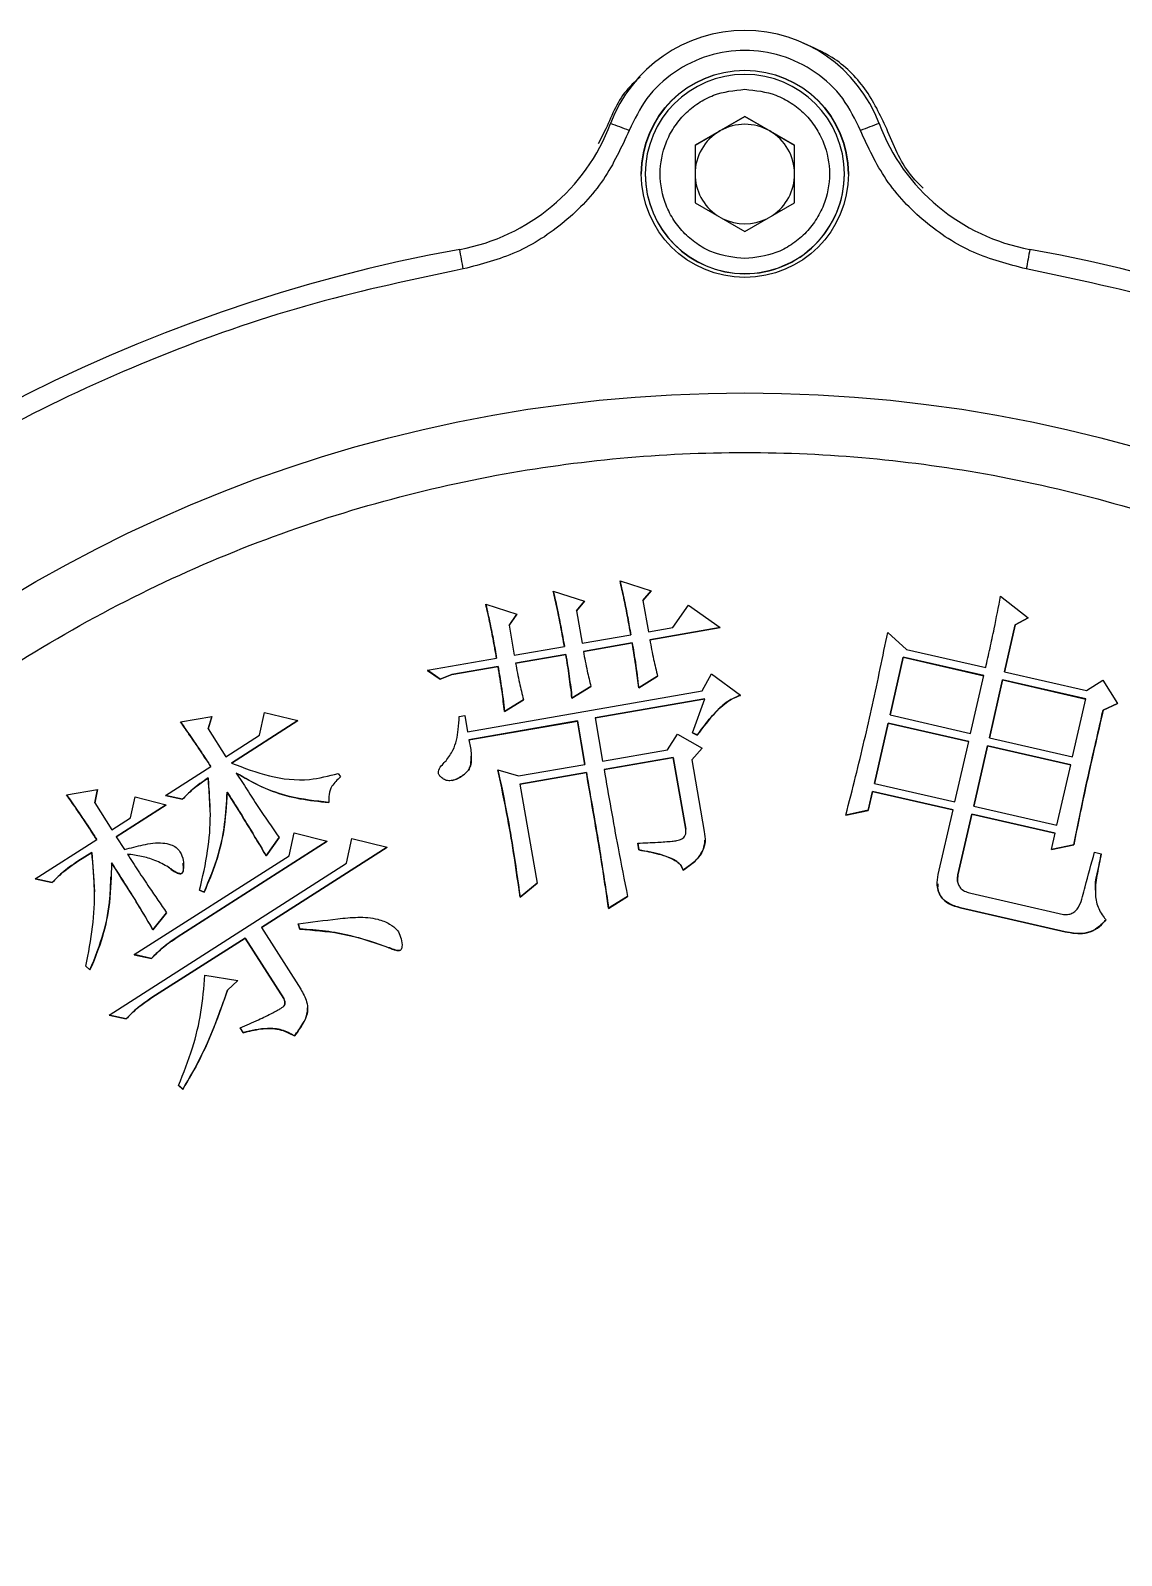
# Model space of a CAD drawing. Header units: millimetres. Extents: x 2223 to 4172, y 741 to 2119.
# Drawn here: x 3535.7 to 3590.5, y 1869 to 1945.5 of the extents above; entities that cross this region are included whole.
import ezdxf

# ---------------------------------------------------------------- set-up
doc = ezdxf.new("R2010")
doc.units = ezdxf.units.MM

msp = doc.modelspace()

# ---------------------------------------------------------------- linework, layer by layer
at = {"color": 7, "linetype": 'Continuous', "lineweight": 25}
for p, q in [((3571.585, 1941.22), (3569.085, 1939.776)), ((3570.335, 1940.492), (3571.585, 1941.213)), ((3574.085, 1939.776), (3571.585, 1941.22)), ((3571.585, 1941.213), (3571.585, 1941.22)), ((3571.585, 1941.213), (3572.835, 1940.492)), ((3564.615, 1940.602), (3564.218, 1939.837)), ((3569.085, 1939.77), (3570.335, 1940.492)), ((3572.835, 1940.492), (3574.085, 1939.77)), ((3569.085, 1939.776), (3569.085, 1936.89)), ((3574.085, 1936.89), (3574.085, 1939.776)), ((3566.585, 1938.331), (3566.585, 1938.32)), ((3576.585, 1938.32), (3576.585, 1938.331)), ((3569.085, 1936.89), (3571.585, 1935.446)), ((3571.585, 1935.446), (3574.085, 1936.89)), ((3565.32, 1917.902), (3566.876, 1917.401)), ((3558.58, 1916.725), (3560.139, 1916.224)), ((3561.97, 1917.385), (3563.532, 1916.887)), ((3563.532, 1916.887), (3563.126, 1916.397)), ((3563.126, 1916.395), (3563.532, 1916.885)), ((3563.532, 1916.887), (3563.532, 1916.885)), ((3566.876, 1917.401), (3566.473, 1916.91)), ((3566.473, 1916.909), (3566.876, 1917.399)), ((3566.473, 1916.91), (3566.748, 1915.346)), ((3566.876, 1917.401), (3566.876, 1917.399)), ((3567.973, 1915.559), (3568.759, 1916.679)), ((3568.759, 1916.679), (3570.356, 1915.554)), ((3584.431, 1917.131), (3585.81, 1916.037)), ((3560.139, 1916.224), (3559.746, 1915.667)), ((3559.746, 1915.665), (3560.139, 1916.222)), ((3560.139, 1916.224), (3560.139, 1916.222)), ((3563.126, 1916.397), (3563.411, 1914.763)), ((3585.81, 1916.037), (3585.161, 1915.688)), ((3585.161, 1915.685), (3585.81, 1916.035)), ((3585.81, 1916.037), (3585.81, 1916.035)), ((3559.746, 1915.667), (3560.008, 1914.17)), ((3563.411, 1914.763), (3565.862, 1915.192)), ((3566.748, 1915.346), (3567.973, 1915.559)), ((3570.356, 1915.554), (3566.817, 1914.938)), ((3566.817, 1914.936), (3570.356, 1915.552)), ((3570.356, 1915.554), (3570.356, 1915.552)), ((3578.76, 1915.307), (3579.7, 1914.455)), ((3585.161, 1915.688), (3584.621, 1913.327)), ((3584.622, 1913.327), (3585.161, 1915.685)), ((3585.161, 1915.688), (3585.161, 1915.685)), ((3560.008, 1914.17), (3562.528, 1914.609)), ((3565.931, 1914.784), (3563.481, 1914.355)), ((3563.481, 1914.352), (3565.931, 1914.781)), ((3565.931, 1914.784), (3565.931, 1914.781)), ((3579.7, 1914.455), (3583.679, 1913.543)), ((3555.652, 1913.409), (3559.124, 1914.016)), ((3562.597, 1914.201), (3560.077, 1913.761)), ((3560.077, 1913.759), (3562.597, 1914.198)), ((3562.597, 1914.201), (3562.597, 1914.198)), ((3579.541, 1914.067), (3578.876, 1911.167)), ((3578.876, 1911.167), (3579.541, 1914.065)), ((3583.586, 1913.14), (3579.541, 1914.067)), ((3579.541, 1914.067), (3579.541, 1914.065)), ((3579.541, 1914.065), (3583.586, 1913.138)), ((3556.291, 1912.96), (3555.652, 1913.409)), ((3555.652, 1913.409), (3555.652, 1913.407)), ((3555.652, 1913.407), (3556.291, 1912.958)), ((3556.879, 1913.201), (3556.291, 1912.96)), ((3556.291, 1912.958), (3556.879, 1913.199)), ((3556.291, 1912.96), (3556.291, 1912.958)), ((3559.194, 1913.607), (3556.879, 1913.201)), ((3556.879, 1913.199), (3559.194, 1913.605)), ((3556.879, 1913.201), (3556.879, 1913.199)), ((3559.194, 1913.607), (3559.194, 1913.605)), ((3567.205, 1913.109), (3566.257, 1912.523)), ((3566.257, 1912.521), (3567.205, 1913.107)), ((3567.205, 1913.109), (3567.205, 1913.107)), ((3569.437, 1912.377), (3569.92, 1913.235)), ((3569.92, 1913.235), (3571.371, 1912.153)), ((3582.921, 1910.24), (3583.586, 1913.14)), ((3584.529, 1912.924), (3583.864, 1910.024)), ((3583.864, 1910.024), (3584.529, 1912.922)), ((3588.71, 1911.968), (3584.529, 1912.924)), ((3584.529, 1912.924), (3584.529, 1912.922)), ((3584.529, 1912.922), (3588.71, 1911.966)), ((3584.621, 1913.327), (3588.736, 1912.387)), ((3588.736, 1912.387), (3589.563, 1912.906)), ((3589.563, 1912.906), (3590.293, 1911.745)), ((3557.663, 1910.322), (3569.437, 1912.377)), ((3563.861, 1912.598), (3562.908, 1912.01)), ((3562.908, 1912.007), (3563.861, 1912.596)), ((3563.861, 1912.598), (3563.861, 1912.596)), ((3566.257, 1912.523), (3566.257, 1912.521)), ((3560.468, 1911.933), (3559.517, 1911.347)), ((3559.517, 1911.345), (3560.468, 1911.93)), ((3559.517, 1911.347), (3559.517, 1911.345)), ((3560.468, 1911.933), (3560.468, 1911.93)), ((3562.908, 1912.01), (3562.908, 1912.007)), ((3569.578, 1911.981), (3564.064, 1911.018)), ((3564.064, 1911.016), (3569.577, 1911.979)), ((3568.964, 1910.263), (3569.578, 1911.981)), ((3588.045, 1909.069), (3588.71, 1911.968)), ((3590.293, 1911.745), (3589.576, 1911.411)), ((3589.576, 1911.409), (3590.293, 1911.743)), ((3589.576, 1911.411), (3589.576, 1911.409)), ((3590.293, 1911.745), (3590.293, 1911.743)), ((3543.252, 1910.821), (3544.816, 1911.081)), ((3544.816, 1911.081), (3544.634, 1910.467)), ((3544.634, 1910.466), (3544.816, 1911.079)), ((3544.816, 1911.081), (3544.816, 1911.079)), ((3549.141, 1910.883), (3545.81, 1908.751)), ((3545.81, 1908.749), (3549.141, 1910.881)), ((3547.223, 1910.148), (3547.477, 1911.297)), ((3547.477, 1911.297), (3549.141, 1910.883)), ((3549.141, 1910.883), (3549.141, 1910.881)), ((3557.249, 1911.09), (3557.522, 1911.139)), ((3557.522, 1911.139), (3557.663, 1910.322)), ((3563.18, 1910.864), (3557.735, 1909.914)), ((3557.735, 1909.912), (3563.18, 1910.862)), ((3563.56, 1908.686), (3563.18, 1910.864)), ((3563.18, 1910.864), (3563.18, 1910.862)), ((3563.18, 1910.862), (3563.56, 1908.686)), ((3564.064, 1911.018), (3564.444, 1908.84)), ((3578.783, 1910.761), (3578.09, 1907.728)), ((3578.09, 1907.728), (3578.783, 1910.759)), ((3582.828, 1909.834), (3578.783, 1910.761)), ((3578.783, 1910.761), (3578.783, 1910.759)), ((3578.783, 1910.759), (3582.828, 1909.832)), ((3578.876, 1911.167), (3582.921, 1910.24)), ((3544.634, 1910.467), (3545.53, 1909.065)), ((3545.53, 1909.065), (3547.223, 1910.148)), ((3567.711, 1909.41), (3568.207, 1910.199)), ((3568.207, 1910.199), (3569.45, 1909.505)), ((3569.195, 1910.16), (3568.964, 1910.263)), ((3568.964, 1910.263), (3568.964, 1910.261)), ((3568.964, 1910.261), (3569.195, 1910.158)), ((3569.195, 1910.16), (3569.195, 1910.158)), ((3582.135, 1906.801), (3582.828, 1909.834)), ((3583.864, 1910.024), (3588.045, 1909.069)), ((3557.853, 1909.091), (3557.853, 1909.094)), ((3564.444, 1908.84), (3567.711, 1909.41)), ((3567.988, 1909.038), (3564.516, 1908.432)), ((3564.516, 1908.43), (3567.988, 1909.036)), ((3568.618, 1905.432), (3567.988, 1909.038)), ((3567.988, 1909.038), (3567.988, 1909.036)), ((3567.988, 1909.036), (3568.618, 1905.43)), ((3569.45, 1909.505), (3568.918, 1908.92)), ((3568.918, 1908.918), (3569.45, 1909.503)), ((3569.45, 1909.505), (3569.45, 1909.503)), ((3583.771, 1909.618), (3583.078, 1906.585)), ((3583.078, 1906.585), (3583.771, 1909.616)), ((3587.953, 1908.663), (3583.771, 1909.618)), ((3583.771, 1909.618), (3583.771, 1909.616)), ((3583.771, 1909.616), (3587.952, 1908.661)), ((3542.492, 1907.123), (3544.77, 1908.579)), ((3559.189, 1908.416), (3560.224, 1908.103)), ((3559.189, 1908.416), (3559.189, 1908.414)), ((3560.224, 1908.103), (3563.56, 1908.686)), ((3563.632, 1908.278), (3560.296, 1907.695)), ((3560.296, 1907.692), (3563.632, 1908.275)), ((3563.632, 1908.278), (3563.632, 1908.275)), ((3568.918, 1908.92), (3569.547, 1905.314)), ((3587.259, 1905.629), (3587.953, 1908.663)), ((3544.641, 1908.004), (3544.641, 1908.002)), ((3544.641, 1908.002), (3544.729, 1906.368)), ((3551.168, 1908.227), (3551.281, 1908.053)), ((3560.296, 1907.695), (3561.161, 1902.727)), ((3578.09, 1907.728), (3582.135, 1906.801)), ((3537.527, 1907.161), (3539.088, 1907.418)), ((3539.088, 1907.418), (3538.942, 1906.748)), ((3538.942, 1906.747), (3539.088, 1907.416)), ((3538.942, 1906.748), (3539.802, 1905.402)), ((3539.088, 1907.418), (3539.088, 1907.416)), ((3540.737, 1906), (3540.968, 1907.056)), ((3540.968, 1907.056), (3542.538, 1906.66)), ((3543.352, 1906.933), (3542.492, 1907.123)), ((3542.492, 1907.123), (3542.492, 1907.121)), ((3542.492, 1907.121), (3543.352, 1906.931)), ((3543.352, 1906.931), (3543.352, 1906.933)), ((3545.592, 1907.295), (3545.592, 1907.293)), ((3577.997, 1907.325), (3577.779, 1906.379)), ((3577.779, 1906.377), (3577.997, 1907.322)), ((3582.043, 1906.397), (3577.997, 1907.325)), ((3577.997, 1907.325), (3577.997, 1907.322)), ((3577.997, 1907.322), (3582.042, 1906.395)), ((3539.802, 1905.402), (3540.737, 1906)), ((3542.538, 1906.66), (3540.026, 1905.053)), ((3540.027, 1905.051), (3542.538, 1906.658)), ((3542.538, 1906.66), (3542.538, 1906.658)), ((3577.779, 1906.379), (3576.659, 1906.138)), ((3576.659, 1906.136), (3577.779, 1906.377)), ((3576.659, 1906.138), (3576.659, 1906.136)), ((3577.779, 1906.379), (3577.779, 1906.377)), ((3581.3, 1903.161), (3582.043, 1906.397)), ((3582.985, 1906.182), (3582.289, 1903.146)), ((3582.289, 1903.144), (3582.985, 1906.179)), ((3587.167, 1905.226), (3582.985, 1906.182)), ((3582.985, 1906.182), (3582.985, 1906.179)), ((3582.985, 1906.179), (3587.166, 1905.224)), ((3583.078, 1906.585), (3587.259, 1905.629)), ((3548.705, 1904.1), (3548.959, 1905.25)), ((3548.959, 1905.25), (3550.623, 1904.832)), ((3568.618, 1905.43), (3568.618, 1905.432)), ((3586.982, 1904.417), (3587.167, 1905.226)), ((3535.947, 1902.936), (3539.042, 1904.916)), ((3540.026, 1905.053), (3540.437, 1904.41)), ((3550.623, 1904.832), (3543.087, 1900.011)), ((3543.087, 1900.008), (3550.623, 1904.83)), ((3553.621, 1904.526), (3547.31, 1900.488)), ((3547.311, 1900.487), (3553.621, 1904.524)), ((3548.201, 1905.011), (3547.552, 1904.1)), ((3547.552, 1904.097), (3548.201, 1905.009)), ((3548.201, 1905.011), (3548.201, 1905.009)), ((3550.623, 1904.832), (3550.623, 1904.83)), ((3551.587, 1903.717), (3551.856, 1904.963)), ((3551.856, 1904.963), (3553.621, 1904.526)), ((3553.621, 1904.526), (3553.621, 1904.524)), ((3566.272, 1904.389), (3566.213, 1904.73)), ((3566.213, 1904.73), (3566.213, 1904.728)), ((3566.213, 1904.728), (3566.272, 1904.387)), ((3569.593, 1904.871), (3569.593, 1904.873)), ((3588.102, 1904.653), (3586.982, 1904.417)), ((3586.982, 1904.415), (3588.102, 1904.651)), ((3588.102, 1904.653), (3588.102, 1904.651)), ((3538.798, 1904.267), (3538.097, 1903.82)), ((3538.097, 1903.818), (3538.798, 1904.264)), ((3538.097, 1903.82), (3538.097, 1903.818)), ((3538.798, 1904.267), (3538.798, 1904.264)), ((3538.798, 1904.264), (3538.928, 1902.283)), ((3539.666, 1896.094), (3551.587, 1903.717)), ((3540.933, 1899.13), (3548.705, 1904.1)), ((3543.402, 1903.733), (3543.402, 1903.736)), ((3547.552, 1904.1), (3547.552, 1904.097)), ((3566.272, 1904.389), (3566.272, 1904.387)), ((3586.982, 1904.417), (3586.982, 1904.415)), ((3589.15, 1904.273), (3589.486, 1904.196)), ((3536.808, 1902.749), (3535.947, 1902.936)), ((3535.947, 1902.936), (3535.947, 1902.934)), ((3535.947, 1902.934), (3536.808, 1902.746)), ((3539.783, 1903.043), (3539.783, 1903.045)), ((3542.651, 1903.522), (3542.651, 1903.52)), ((3543.339, 1903.219), (3543.339, 1903.221)), ((3568.484, 1903.374), (3568.484, 1903.372)), ((3582.289, 1903.146), (3582.289, 1903.144)), ((3536.808, 1902.749), (3536.808, 1902.746)), ((3544.436, 1902.276), (3544.21, 1902.376)), ((3544.21, 1902.376), (3544.21, 1902.374)), ((3544.21, 1902.374), (3544.436, 1902.274)), ((3544.436, 1902.276), (3544.436, 1902.274)), ((3561.161, 1902.727), (3560.303, 1902.018)), ((3560.303, 1902.016), (3561.161, 1902.725)), ((3561.161, 1902.727), (3561.161, 1902.725)), ((3581.245, 1902.682), (3581.245, 1902.68)), ((3582.929, 1902.221), (3587.583, 1901.155)), ((3560.303, 1902.018), (3560.303, 1902.016)), ((3565.702, 1902.046), (3564.749, 1901.458)), ((3564.749, 1901.456), (3565.702, 1902.044)), ((3564.749, 1901.458), (3564.749, 1901.456)), ((3565.702, 1902.046), (3565.702, 1902.044)), ((3587.668, 1900.284), (3582.407, 1901.489)), ((3582.407, 1901.489), (3582.407, 1901.487)), ((3582.407, 1901.487), (3587.668, 1900.282)), ((3542.553, 1901.233), (3541.862, 1900.383)), ((3541.862, 1900.381), (3542.553, 1901.231)), ((3542.553, 1901.233), (3542.553, 1901.231)), ((3549.249, 1900.414), (3549.159, 1900.686)), ((3549.159, 1900.686), (3549.159, 1900.684)), ((3549.159, 1900.684), (3549.249, 1900.412)), ((3546.491, 1899.964), (3541.816, 1896.975)), ((3541.816, 1896.973), (3546.491, 1899.962)), ((3541.862, 1900.383), (3541.862, 1900.381)), ((3543.087, 1900.008), (3543.087, 1900.011)), ((3548.433, 1896.926), (3546.491, 1899.964)), ((3546.491, 1899.964), (3546.491, 1899.962)), ((3546.491, 1899.962), (3548.433, 1896.924)), ((3547.31, 1900.488), (3549.29, 1897.391)), ((3549.249, 1900.414), (3549.249, 1900.412)), ((3587.668, 1900.284), (3587.668, 1900.282)), ((3541.796, 1898.94), (3540.933, 1899.13)), ((3540.933, 1899.13), (3540.933, 1899.127)), ((3540.933, 1899.127), (3541.796, 1898.937)), ((3553.716, 1899.479), (3553.716, 1899.481)), ((3554.291, 1899.356), (3554.291, 1899.354)), ((3554.356, 1899.762), (3554.356, 1899.764)), ((3538.706, 1898.364), (3538.498, 1898.559)), ((3538.498, 1898.559), (3538.498, 1898.557)), ((3538.498, 1898.557), (3538.706, 1898.362)), ((3538.706, 1898.364), (3538.706, 1898.362)), ((3541.796, 1898.94), (3541.796, 1898.937)), ((3544.472, 1898.1), (3546.123, 1897.838)), ((3546.123, 1897.838), (3545.615, 1897.347)), ((3545.615, 1897.345), (3546.123, 1897.836)), ((3546.123, 1897.838), (3546.123, 1897.836)), ((3541.816, 1896.975), (3541.816, 1896.973)), ((3545.615, 1897.347), (3545.615, 1897.345)), ((3548.433, 1896.926), (3548.433, 1896.924)), ((3540.524, 1895.904), (3539.666, 1896.094)), ((3539.666, 1896.094), (3539.666, 1896.092)), ((3539.666, 1896.092), (3540.524, 1895.901)), ((3549.635, 1896.46), (3549.635, 1896.463)), ((3540.524, 1895.904), (3540.524, 1895.901)), ((3546.401, 1895.215), (3546.252, 1895.449)), ((3546.252, 1895.449), (3546.252, 1895.447)), ((3546.252, 1895.447), (3546.401, 1895.213)), ((3546.401, 1895.215), (3546.401, 1895.213)), ((3548.974, 1895.049), (3548.974, 1895.051)), ((3543.365, 1892.369), (3543.157, 1892.565)), ((3543.157, 1892.565), (3543.157, 1892.562)), ((3543.157, 1892.562), (3543.365, 1892.367)), ((3543.365, 1892.367), (3543.365, 1892.369))]:
    msp.add_line(p, q, dxfattribs=at)
for centre, radius in [((3571.585, 1938.337), 5.2), ((3571.585, 1855.837), 71.5)]:
    msp.add_circle(centre, radius, dxfattribs=at)
for centre, radius, start, end in [((3571.585, 1938.335), 7.2, 20.5868, 159.4132), ((3571.585, 1938.32), 5.2, 0.00011, 179.99974), ((3571.585, 1938.331), 5, 359.99994, 179.99975), ((3555.484, 1944.383), 10, 280.30605, 339.41322), ((3521.744, 1823.987), 124.573, 69.2983, 69.75789), ((3571.585, 1938.327), 2.5, 119.9996, 179.99966), ((3571.585, 1938.327), 2.5, 59.99975, 119.99962), ((3571.585, 1938.327), 2.5, 359.99971, 59.99978), ((3621.426, 1823.987), 124.574, 110.24211, 110.7017), ((3587.687, 1944.383), 10, 200.58678, 259.69395), ((3571.585, 1938.331), 5, 179.99991, 269.99976), ((3571.585, 1938.32), 5, 179.99991, 269.99976), ((3571.585, 1938.327), 2.5, 179.99971, 236.17979), ((3571.585, 1938.331), 5, 269.99962, 359.99978), ((3571.585, 1938.32), 5, 269.99962, 359.99978), ((3571.585, 1938.327), 2.5, 303.81959, 359.99967), ((3571.585, 1938.327), 2.5, 243.81973, 296.17964), ((3571.585, 1855.835), 80, 100.30604, 169.69383), ((2919.301, 1817.775), 648.57, 10.284007, 10.372163), ((4223.889, 1817.772), 648.589, 169.627839, 169.715992), ((3571.585, 1855.835), 80, 10.30617, 79.69396)]:
    msp.add_arc(centre, radius, start, end, dxfattribs=at)
for points, knots in [([(3577.389, 1940.517), (3577.125, 1941.071), (3576.584, 1942.205), (3575.166, 1943.514), (3573.449, 1944.352), (3571.585, 1944.628), (3569.721, 1944.352), (3568.005, 1943.514), (3566.586, 1942.205), (3566.045, 1941.071), (3565.781, 1940.517)], [0, 0, 0, 0, 0.122089, 0.25, 0.377911, 0.5, 0.622089, 0.75, 0.877911, 1, 1, 1, 1]), ([(3578.711, 1940.602), (3578.384, 1941.292), (3577.73, 1942.671), (3576.213, 1944.164), (3575.017, 1944.679), (3574.522, 1944.892)], [0, 0, 0, 0, 0.369702, 0.739405, 1, 1, 1, 1]), ([(3566.332, 1943.195), (3566.116, 1943.004), (3565.326, 1942.307), (3564.914, 1941.32), (3564.615, 1940.602)], [0, 0, 0, 0, 0.272938, 1, 1, 1, 1]), ([(3571.585, 1934.083), (3571.051, 1934.14), (3570.228, 1934.227), (3569.238, 1934.757), (3568.559, 1935.306), (3568.006, 1935.987), (3567.493, 1936.976), (3567.233, 1938.333), (3567.493, 1939.69), (3568.006, 1940.68), (3568.559, 1941.36), (3569.238, 1941.909), (3570.228, 1942.439), (3571.051, 1942.526), (3571.585, 1942.583)], [0, 0, 0, 0, 0.119728, 0.18418, 0.25, 0.31582, 0.380272, 0.5, 0.619728, 0.68418, 0.75, 0.81582, 0.880272, 1, 1, 1, 1]), ([(3571.585, 1942.583), (3572.12, 1942.526), (3572.942, 1942.439), (3573.932, 1941.909), (3574.612, 1941.36), (3575.164, 1940.68), (3575.677, 1939.69), (3575.938, 1938.333), (3575.677, 1936.976), (3575.164, 1935.986), (3574.612, 1935.306), (3573.932, 1934.757), (3572.942, 1934.227), (3572.12, 1934.14), (3571.585, 1934.083)], [0, 0, 0, 0, 0.119728, 0.18418, 0.25, 0.31582, 0.380272, 0.5, 0.619728, 0.68418, 0.75, 0.81582, 0.880272, 1, 1, 1, 1]), ([(3565.781, 1940.517), (3565.39, 1939.671), (3564.595, 1937.948), (3562.605, 1935.856), (3560.191, 1934.271), (3558.355, 1933.796), (3557.452, 1933.563)], [0, 0, 0, 0, 0.245796, 0.5, 0.754204, 1, 1, 1, 1]), ([(3585.719, 1933.563), (3584.816, 1933.796), (3582.979, 1934.271), (3580.565, 1935.856), (3578.575, 1937.948), (3577.78, 1939.671), (3577.389, 1940.517)], [0, 0, 0, 0, 0.245796, 0.5, 0.754204, 1, 1, 1, 1]), ([(3580.533, 1937.613), (3580.314, 1937.837), (3579.49, 1938.683), (3579.041, 1939.789), (3578.711, 1940.602)], [0, 0, 0, 0, 0.265546, 1, 1, 1, 1]), ([(3557.452, 1933.563), (3554.956, 1933.036), (3549.918, 1931.974), (3542.541, 1929.435), (3535.299, 1926.166), (3528.32, 1922.103), (3521.717, 1917.292), (3515.623, 1911.799), (3510.131, 1905.706), (3505.319, 1899.103), (3501.257, 1892.124), (3497.987, 1884.882), (3495.449, 1877.505), (3494.386, 1872.467), (3493.86, 1869.971)], [0, 0, 0, 0, 0.079959, 0.161371, 0.244142, 0.328893, 0.414217, 0.5, 0.585778, 0.671102, 0.755858, 0.838624, 0.920039, 1, 1, 1, 1]), ([(3649.311, 1869.971), (3648.784, 1872.467), (3647.722, 1877.504), (3645.183, 1884.881), (3641.914, 1892.123), (3637.851, 1899.102), (3633.04, 1905.705), (3627.547, 1911.799), (3621.453, 1917.292), (3614.85, 1922.103), (3607.871, 1926.166), (3600.629, 1929.435), (3593.252, 1931.974), (3588.215, 1933.036), (3585.719, 1933.563)], [0, 0, 0, 0, 0.079959, 0.161371, 0.244142, 0.328893, 0.414217, 0.5, 0.585778, 0.671102, 0.755858, 0.838624, 0.920039, 1, 1, 1, 1]), ([(3503.085, 1855.844), (3503.14, 1857.933), (3503.25, 1862.111), (3504.16, 1868.45), (3505.646, 1874.802), (3507.82, 1881.168), (3510.65, 1887.391), (3514.164, 1893.414), (3518.318, 1899.106), (3523.062, 1904.367), (3528.323, 1909.111), (3534.015, 1913.265), (3540.038, 1916.778), (3546.261, 1919.61), (3552.627, 1921.781), (3558.979, 1923.276), (3565.318, 1924.154), (3571.585, 1924.439), (3577.852, 1924.154), (3584.191, 1923.276), (3590.544, 1921.781), (3596.909, 1919.61), (3603.133, 1916.778), (3609.155, 1913.265), (3614.847, 1909.111), (3620.108, 1904.367), (3624.852, 1899.106), (3629.006, 1893.414), (3632.52, 1887.391), (3635.351, 1881.168), (3637.525, 1874.802), (3639.011, 1868.45), (3639.921, 1862.111), (3640.03, 1857.933), (3640.085, 1855.844)], [0, 0, 0, 0, 0.0291236, 0.0582485, 0.08912, 0.1199941, 0.1519015, 0.1843128, 0.2170688, 0.25, 0.2829312, 0.3156872, 0.3480985, 0.3800059, 0.4108775, 0.4417515, 0.4708745, 0.5, 0.529123, 0.5582485, 0.58912, 0.6199941, 0.6519015, 0.6843128, 0.7170688, 0.75, 0.7829312, 0.8156872, 0.8480985, 0.8800059, 0.9108775, 0.9417515, 0.9708751, 1, 1, 1, 1]), ([(3565.862, 1915.192), (3565.803, 1915.52), (3565.693, 1916.138), (3565.513, 1917.041), (3565.384, 1917.615), (3565.32, 1917.902)], [0, 0, 0, 0, 0.361832, 0.680859, 1, 1, 1, 1]), ([(3565.32, 1917.9), (3565.392, 1917.574), (3565.529, 1916.962), (3565.707, 1916.058), (3565.81, 1915.479), (3565.862, 1915.19)], [0, 0, 0, 0, 0.361838, 0.680876, 1, 1, 1, 1]), ([(3559.124, 1914.016), (3559.066, 1914.344), (3558.955, 1914.961), (3558.777, 1915.865), (3558.645, 1916.439), (3558.58, 1916.725)], [0, 0, 0, 0, 0.361759, 0.680808, 1, 1, 1, 1]), ([(3558.58, 1916.723), (3558.654, 1916.398), (3558.793, 1915.786), (3558.969, 1914.882), (3559.073, 1914.303), (3559.124, 1914.013)], [0, 0, 0, 0, 0.361772, 0.680844, 1, 1, 1, 1]), ([(3562.528, 1914.609), (3562.469, 1914.937), (3562.357, 1915.566), (3562.173, 1916.492), (3562.038, 1917.088), (3561.97, 1917.385)], [0, 0, 0, 0, 0.353076, 0.676475, 1, 1, 1, 1]), ([(3561.97, 1917.383), (3562.044, 1917.058), (3562.184, 1916.435), (3562.367, 1915.509), (3562.474, 1914.907), (3562.528, 1914.607)], [0, 0, 0, 0, 0.353086, 0.676497, 1, 1, 1, 1]), ([(3583.679, 1913.543), (3583.753, 1913.868), (3583.901, 1914.518), (3584.154, 1915.714), (3584.325, 1916.586), (3584.431, 1917.131)], [0, 0, 0, 0, 0.2727442, 0.5454921, 1, 1, 1, 1]), ([(3576.659, 1906.138), (3576.824, 1906.784), (3577.294, 1908.626), (3578.016, 1911.678), (3578.512, 1914.098), (3578.76, 1915.307)], [0, 0, 0, 0, 0.212581, 0.606192, 1, 1, 1, 1]), ([(3566.257, 1912.523), (3566.217, 1912.854), (3566.151, 1913.398), (3566.037, 1914.15), (3565.966, 1914.572), (3565.931, 1914.784)], [0, 0, 0, 0, 0.437841, 0.718884, 1, 1, 1, 1]), ([(3565.931, 1914.781), (3565.986, 1914.453), (3566.077, 1913.913), (3566.18, 1913.159), (3566.231, 1912.734), (3566.257, 1912.521)], [0, 0, 0, 0, 0.43784, 0.718882, 1, 1, 1, 1]), ([(3566.817, 1914.938), (3566.846, 1914.774), (3566.905, 1914.445), (3567.027, 1913.834), (3567.136, 1913.391), (3567.205, 1913.109)], [0, 0, 0, 0, 0.267397, 0.53481, 1, 1, 1, 1]), ([(3560.077, 1913.761), (3560.108, 1913.597), (3560.168, 1913.27), (3560.292, 1912.659), (3560.399, 1912.215), (3560.468, 1911.933)], [0, 0, 0, 0, 0.267337, 0.534687, 1, 1, 1, 1]), ([(3562.908, 1912.01), (3562.864, 1912.376), (3562.799, 1912.925), (3562.687, 1913.654), (3562.627, 1914.018), (3562.597, 1914.201)], [0, 0, 0, 0, 0.499817, 0.749886, 1, 1, 1, 1]), ([(3562.597, 1914.198), (3562.657, 1913.835), (3562.748, 1913.289), (3562.843, 1912.557), (3562.886, 1912.191), (3562.908, 1912.007)], [0, 0, 0, 0, 0.499817, 0.749886, 1, 1, 1, 1]), ([(3563.481, 1914.355), (3563.511, 1914.191), (3563.572, 1913.863), (3563.688, 1913.275), (3563.795, 1912.856), (3563.861, 1912.598)], [0, 0, 0, 0, 0.278089, 0.556193, 1, 1, 1, 1]), ([(3559.517, 1911.347), (3559.48, 1911.678), (3559.419, 1912.222), (3559.303, 1912.975), (3559.23, 1913.396), (3559.194, 1913.607)], [0, 0, 0, 0, 0.437947, 0.718933, 1, 1, 1, 1]), ([(3559.194, 1913.605), (3559.249, 1913.276), (3559.341, 1912.737), (3559.45, 1911.983), (3559.495, 1911.558), (3559.517, 1911.345)], [0, 0, 0, 0, 0.437874, 0.718843, 1, 1, 1, 1]), ([(3571.371, 1912.153), (3571.153, 1912.062), (3570.678, 1911.864), (3569.946, 1911.16), (3569.488, 1910.55), (3569.195, 1910.16)], [0, 0, 0, 0, 0.234297, 0.511813, 1, 1, 1, 1]), ([(3569.195, 1910.158), (3569.393, 1910.428), (3569.781, 1910.957), (3570.428, 1911.644), (3570.989, 1912.035), (3571.318, 1912.135), (3571.371, 1912.151)], [0, 0, 0, 0, 0.333791, 0.656332, 0.944524, 1, 1, 1, 1]), ([(3589.576, 1911.411), (3589.428, 1910.761), (3589.131, 1909.461), (3588.621, 1907.212), (3588.295, 1905.606), (3588.102, 1904.653)], [0, 0, 0, 0, 0.289148, 0.578294, 1, 1, 1, 1]), ([(3588.102, 1904.651), (3588.232, 1905.305), (3588.494, 1906.613), (3588.995, 1908.863), (3589.36, 1910.461), (3589.576, 1911.409)], [0, 0, 0, 0, 0.289249, 0.578393, 1, 1, 1, 1]), ([(3544.77, 1908.579), (3544.588, 1908.858), (3544.25, 1909.376), (3543.738, 1910.12), (3543.414, 1910.587), (3543.252, 1910.821)], [0, 0, 0, 0, 0.369297, 0.684635, 1, 1, 1, 1]), ([(3543.252, 1910.819), (3543.442, 1910.545), (3543.794, 1910.037), (3544.304, 1909.292), (3544.614, 1908.815), (3544.77, 1908.577)], [0, 0, 0, 0, 0.3693, 0.684618, 1, 1, 1, 1]), ([(3556.582, 1908.871), (3556.709, 1909.042), (3557.051, 1909.502), (3557.196, 1910.302), (3557.235, 1910.874), (3557.249, 1911.09)], [0, 0, 0, 0, 0.268239, 0.722981, 1, 1, 1, 1]), ([(3557.735, 1909.914), (3557.777, 1909.702), (3557.861, 1909.275), (3557.866, 1908.749), (3557.723, 1908.39), (3557.461, 1908.151), (3557.19, 1907.955), (3556.951, 1907.889), (3556.897, 1907.874)], [0, 0, 0, 0, 0.257526, 0.517626, 0.611553, 0.706057, 0.933936, 1, 1, 1, 1]), ([(3556.897, 1907.872), (3557.023, 1907.921), (3557.269, 1908.016), (3557.554, 1908.219), (3557.755, 1908.443), (3557.849, 1908.737), (3557.845, 1908.956), (3557.842, 1909.092)], [0, 0, 0, 0, 0.236926, 0.466697, 0.61348, 0.760083, 1, 1, 1, 1]), ([(3545.81, 1908.751), (3546.435, 1908.51), (3547.687, 1908.027), (3549.556, 1907.811), (3550.689, 1908.104), (3551.168, 1908.227)], [0, 0, 0, 0, 0.365081, 0.731832, 1, 1, 1, 1]), ([(3556.201, 1908.244), (3556.205, 1908.296), (3556.218, 1908.457), (3556.387, 1908.66), (3556.52, 1908.805), (3556.582, 1908.871)], [0, 0, 0, 0, 0.206018, 0.636041, 1, 1, 1, 1]), ([(3560.303, 1902.018), (3560.21, 1902.678), (3560.025, 1903.999), (3559.667, 1906.135), (3559.359, 1907.602), (3559.189, 1908.416)], [0, 0, 0, 0, 0.307881, 0.615778, 1, 1, 1, 1]), ([(3559.189, 1908.414), (3559.327, 1907.762), (3559.603, 1906.457), (3559.976, 1904.324), (3560.186, 1902.84), (3560.303, 1902.016)], [0, 0, 0, 0, 0.307881, 0.61578, 1, 1, 1, 1]), ([(3564.749, 1901.458), (3564.652, 1902.118), (3564.457, 1903.437), (3564.075, 1905.709), (3563.797, 1907.322), (3563.632, 1908.278)], [0, 0, 0, 0, 0.289421, 0.578839, 1, 1, 1, 1]), ([(3563.632, 1908.275), (3563.746, 1907.619), (3563.973, 1906.305), (3564.361, 1904.034), (3564.605, 1902.415), (3564.749, 1901.456)], [0, 0, 0, 0, 0.289416, 0.578835, 1, 1, 1, 1]), ([(3564.516, 1908.432), (3564.631, 1907.775), (3564.863, 1906.462), (3565.24, 1904.33), (3565.537, 1902.862), (3565.702, 1902.046)], [0, 0, 0, 0, 0.3079389, 0.6158743, 1, 1, 1, 1]), ([(3544.641, 1908.004), (3544.503, 1907.911), (3544.226, 1907.726), (3543.784, 1907.379), (3543.51, 1907.096), (3543.352, 1906.933)], [0, 0, 0, 0, 0.297538, 0.595282, 1, 1, 1, 1]), ([(3543.352, 1906.931), (3543.467, 1907.051), (3543.697, 1907.293), (3544.127, 1907.654), (3544.453, 1907.875), (3544.641, 1908.002)], [0, 0, 0, 0, 0.297563, 0.595363, 1, 1, 1, 1]), ([(3544.21, 1902.376), (3544.362, 1903.027), (3544.652, 1904.269), (3544.801, 1906.166), (3544.695, 1907.387), (3544.641, 1908.004)], [0, 0, 0, 0, 0.352766, 0.673509, 1, 1, 1, 1]), ([(3550.7, 1906.773), (3550.035, 1906.847), (3548.891, 1906.974), (3547.325, 1907.512), (3546.482, 1908), (3546.054, 1908.248)], [0, 0, 0, 0, 0.407022, 0.699492, 1, 1, 1, 1]), ([(3546.054, 1908.248), (3546.233, 1907.967), (3546.592, 1907.405), (3547.297, 1906.318), (3547.844, 1905.528), (3548.201, 1905.011)], [0, 0, 0, 0, 0.257454, 0.514908, 1, 1, 1, 1]), ([(3546.054, 1908.246), (3546.639, 1907.915), (3547.644, 1907.348), (3549.244, 1906.922), (3550.211, 1906.822), (3550.7, 1906.771)], [0, 0, 0, 0, 0.407493, 0.700455, 1, 1, 1, 1]), ([(3551.281, 1908.053), (3551.123, 1907.908), (3550.857, 1907.665), (3550.686, 1907.188), (3550.696, 1906.908), (3550.7, 1906.773)], [0, 0, 0, 0, 0.431037, 0.72606, 1, 1, 1, 1]), ([(3556.897, 1907.874), (3556.817, 1907.867), (3556.667, 1907.853), (3556.457, 1907.934), (3556.316, 1908.051), (3556.224, 1908.158), (3556.207, 1908.224), (3556.201, 1908.244)], [0, 0, 0, 0, 0.281585, 0.522569, 0.762523, 0.925805, 1, 1, 1, 1]), ([(3539.042, 1904.916), (3538.861, 1905.196), (3538.524, 1905.715), (3538.018, 1906.462), (3537.69, 1906.928), (3537.527, 1907.161)], [0, 0, 0, 0, 0.369183, 0.684555, 1, 1, 1, 1]), ([(3537.527, 1907.159), (3537.718, 1906.886), (3538.073, 1906.38), (3538.577, 1905.631), (3538.887, 1905.153), (3539.042, 1904.914)], [0, 0, 0, 0, 0.369183, 0.684554, 1, 1, 1, 1]), ([(3545.592, 1907.295), (3545.551, 1906.627), (3545.479, 1905.434), (3545.07, 1903.744), (3544.649, 1902.768), (3544.436, 1902.276)], [0, 0, 0, 0, 0.386257, 0.690164, 1, 1, 1, 1]), ([(3544.436, 1902.274), (3544.695, 1902.892), (3545.159, 1903.995), (3545.507, 1905.699), (3545.563, 1906.759), (3545.592, 1907.293)], [0, 0, 0, 0, 0.386701, 0.69077, 1, 1, 1, 1]), ([(3547.552, 1904.1), (3547.381, 1904.386), (3547.04, 1904.959), (3546.393, 1906.028), (3545.903, 1906.802), (3545.592, 1907.295)], [0, 0, 0, 0, 0.266774, 0.533551, 1, 1, 1, 1]), ([(3545.592, 1907.293), (3545.77, 1907.011), (3546.126, 1906.447), (3546.785, 1905.386), (3547.254, 1904.598), (3547.552, 1904.097)], [0, 0, 0, 0, 0.266774, 0.533551, 1, 1, 1, 1]), ([(3566.213, 1904.73), (3566.546, 1904.742), (3567.119, 1904.763), (3567.775, 1904.811), (3568.178, 1904.856), (3568.386, 1904.91), (3568.527, 1905.011), (3568.605, 1905.125), (3568.637, 1905.273), (3568.624, 1905.377), (3568.618, 1905.432)], [0, 0, 0, 0, 0.358025, 0.615683, 0.704922, 0.795041, 0.841826, 0.888488, 0.9407, 1, 1, 1, 1]), ([(3569.547, 1905.314), (3569.574, 1905.146), (3569.626, 1904.816), (3569.485, 1904.328), (3569.125, 1903.805), (3568.736, 1903.544), (3568.484, 1903.374)], [0, 0, 0, 0, 0.211302, 0.416468, 0.621501, 1, 1, 1, 1]), ([(3540.437, 1904.41), (3540.746, 1904.492), (3541.375, 1904.659), (3542.17, 1904.791), (3542.729, 1904.672), (3543.041, 1904.533), (3543.166, 1904.376), (3543.226, 1904.3)], [0, 0, 0, 0, 0.325958, 0.662347, 0.799326, 0.902609, 1, 1, 1, 1]), ([(3568.484, 1903.372), (3568.765, 1903.564), (3569.182, 1903.848), (3569.53, 1904.417), (3569.567, 1904.726), (3569.585, 1904.873)], [0, 0, 0, 0, 0.5209646, 0.773813, 1, 1, 1, 1]), ([(3538.097, 1903.82), (3537.958, 1903.727), (3537.681, 1903.542), (3537.241, 1903.193), (3536.966, 1902.911), (3536.808, 1902.749)], [0, 0, 0, 0, 0.297582, 0.595326, 1, 1, 1, 1]), ([(3536.808, 1902.746), (3536.923, 1902.867), (3537.153, 1903.109), (3537.584, 1903.469), (3537.909, 1903.69), (3538.097, 1903.818)], [0, 0, 0, 0, 0.297614, 0.595386, 1, 1, 1, 1]), ([(3538.498, 1898.559), (3538.628, 1899.215), (3538.881, 1900.477), (3538.973, 1902.399), (3538.857, 1903.641), (3538.798, 1904.267)], [0, 0, 0, 0, 0.348691, 0.672019, 1, 1, 1, 1]), ([(3539.79, 1903.748), (3539.773, 1903.08), (3539.742, 1901.83), (3539.382, 1900.006), (3538.933, 1898.916), (3538.706, 1898.364)], [0, 0, 0, 0, 0.361932, 0.677077, 1, 1, 1, 1]), ([(3541.862, 1900.383), (3541.696, 1900.672), (3541.365, 1901.251), (3540.666, 1902.368), (3540.138, 1903.199), (3539.79, 1903.748)], [0, 0, 0, 0, 0.25307, 0.506097, 1, 1, 1, 1]), ([(3539.79, 1903.746), (3539.969, 1903.465), (3540.328, 1902.903), (3541.031, 1901.789), (3541.532, 1900.941), (3541.862, 1900.381)], [0, 0, 0, 0, 0.253024, 0.506045, 1, 1, 1, 1]), ([(3542.651, 1903.522), (3542.427, 1903.646), (3541.998, 1903.885), (3541.291, 1904.083), (3540.822, 1904.145), (3540.586, 1904.177)], [0, 0, 0, 0, 0.350612, 0.672174, 1, 1, 1, 1]), ([(3540.586, 1904.177), (3540.767, 1903.897), (3541.129, 1903.337), (3541.779, 1902.352), (3542.261, 1901.656), (3542.553, 1901.233)], [0, 0, 0, 0, 0.282431, 0.564866, 1, 1, 1, 1]), ([(3543.226, 1904.3), (3543.294, 1904.158), (3543.402, 1903.931), (3543.409, 1903.607), (3543.387, 1903.414), (3543.383, 1903.285), (3543.351, 1903.239), (3543.339, 1903.221)], [0, 0, 0, 0, 0.414992, 0.667292, 0.851809, 0.943552, 1, 1, 1, 1]), ([(3543.339, 1903.219), (3543.351, 1903.238), (3543.404, 1903.322), (3543.4, 1903.507), (3543.39, 1903.657), (3543.385, 1903.732)], [0, 0, 0, 0, 0.128729, 0.560423, 1, 1, 1, 1]), ([(3568.484, 1903.374), (3568.452, 1903.461), (3568.389, 1903.635), (3568.031, 1903.92), (3567.324, 1904.201), (3566.669, 1904.318), (3566.272, 1904.389)], [0, 0, 0, 0, 0.10724, 0.21472, 0.525104, 1, 1, 1, 1]), ([(3566.272, 1904.387), (3566.6, 1904.328), (3567.259, 1904.209), (3567.989, 1903.959), (3568.395, 1903.622), (3568.455, 1903.454), (3568.484, 1903.372)], [0, 0, 0, 0, 0.394561, 0.792656, 0.89916, 1, 1, 1, 1]), ([(3587.583, 1901.155), (3587.673, 1901.15), (3587.837, 1901.141), (3588.065, 1901.22), (3588.244, 1901.365), (3588.504, 1901.792), (3588.719, 1902.801), (3588.982, 1903.701), (3589.15, 1904.273)], [0, 0, 0, 0, 0.07162, 0.129699, 0.187858, 0.251244, 0.523134, 1, 1, 1, 1]), ([(3589.206, 1902.312), (3589.2, 1902.357), (3589.156, 1902.693), (3589.314, 1903.326), (3589.429, 1903.904), (3589.486, 1904.194)], [0, 0, 0, 0, 0.069702, 0.532959, 1, 1, 1, 1]), ([(3589.486, 1904.196), (3589.416, 1903.87), (3589.283, 1903.244), (3589.146, 1902.374), (3589.252, 1901.591), (3589.509, 1901.131), (3589.687, 1900.914), (3589.717, 1900.878)], [0, 0, 0, 0, 0.2884014, 0.5546776, 0.7569491, 0.9590558, 1, 1, 1, 1]), ([(3538.706, 1898.362), (3538.956, 1898.983), (3539.426, 1900.145), (3539.72, 1901.743), (3539.746, 1902.685), (3539.756, 1903.044)], [0, 0, 0, 0, 0.415089, 0.776689, 1, 1, 1, 1]), ([(3543.339, 1903.221), (3543.32, 1903.212), (3543.28, 1903.193), (3543.184, 1903.201), (3543.037, 1903.25), (3542.849, 1903.365), (3542.717, 1903.469), (3542.651, 1903.522)], [0, 0, 0, 0, 0.082107, 0.164925, 0.356677, 0.675002, 1, 1, 1, 1]), ([(3542.651, 1903.52), (3542.711, 1903.472), (3542.837, 1903.373), (3543.007, 1903.265), (3543.155, 1903.207), (3543.259, 1903.183), (3543.317, 1903.209), (3543.339, 1903.219)], [0, 0, 0, 0, 0.291839, 0.61532, 0.761132, 0.908025, 1, 1, 1, 1]), ([(3582.407, 1901.489), (3582.212, 1901.544), (3581.888, 1901.635), (3581.509, 1901.922), (3581.3, 1902.253), (3581.219, 1902.685), (3581.27, 1902.981), (3581.3, 1903.161)], [0, 0, 0, 0, 0.2631806, 0.4361155, 0.6100885, 0.7625762, 1, 1, 1, 1]), ([(3582.289, 1903.146), (3582.271, 1903.025), (3582.242, 1902.838), (3582.321, 1902.591), (3582.462, 1902.414), (3582.676, 1902.289), (3582.846, 1902.243), (3582.929, 1902.221)], [0, 0, 0, 0, 0.281112, 0.435046, 0.589209, 0.801324, 1, 1, 1, 1]), ([(3582.283, 1902.758), (3582.273, 1902.805), (3582.244, 1902.933), (3582.272, 1903.062), (3582.289, 1903.144)], [0, 0, 0, 0, 0.368062, 1, 1, 1, 1]), ([(3581.281, 1902.679), (3581.272, 1902.597), (3581.249, 1902.397), (3581.385, 1902.096), (3581.638, 1901.798), (3582.001, 1901.597), (3582.278, 1901.522), (3582.407, 1901.487)], [0, 0, 0, 0, 0.134689, 0.32911, 0.523195, 0.778594, 1, 1, 1, 1]), ([(3549.159, 1900.686), (3549.821, 1900.77), (3550.819, 1900.896), (3552.151, 1901.035), (3553.048, 1900.975), (3553.72, 1900.718), (3554.053, 1900.462), (3554.172, 1900.306), (3554.191, 1900.28)], [0, 0, 0, 0, 0.381103, 0.574669, 0.765651, 0.888057, 0.981539, 1, 1, 1, 1]), ([(3589.717, 1900.878), (3589.553, 1900.703), (3589.275, 1900.406), (3588.688, 1900.176), (3588.158, 1900.187), (3587.809, 1900.256), (3587.668, 1900.284)], [0, 0, 0, 0, 0.312528, 0.530177, 0.809183, 1, 1, 1, 1]), ([(3587.668, 1900.282), (3588.005, 1900.218), (3588.522, 1900.121), (3589.19, 1900.366), (3589.515, 1900.642), (3589.674, 1900.825), (3589.717, 1900.876)], [0, 0, 0, 0, 0.444162, 0.6791, 0.912032, 1, 1, 1, 1]), ([(3543.087, 1900.011), (3542.949, 1899.918), (3542.672, 1899.732), (3542.23, 1899.385), (3541.954, 1899.103), (3541.796, 1898.94)], [0, 0, 0, 0, 0.297214, 0.594601, 1, 1, 1, 1]), ([(3541.796, 1898.937), (3541.911, 1899.058), (3542.141, 1899.3), (3542.573, 1899.659), (3542.899, 1899.881), (3543.087, 1900.008)], [0, 0, 0, 0, 0.297248, 0.594686, 1, 1, 1, 1]), ([(3553.716, 1899.481), (3553.083, 1899.701), (3552.046, 1900.06), (3550.537, 1900.33), (3549.68, 1900.386), (3549.249, 1900.414)], [0, 0, 0, 0, 0.437716, 0.717507, 1, 1, 1, 1]), ([(3549.249, 1900.412), (3549.916, 1900.361), (3551.011, 1900.278), (3552.5, 1899.917), (3553.309, 1899.626), (3553.716, 1899.479)], [0, 0, 0, 0, 0.437036, 0.71725, 1, 1, 1, 1]), ([(3554.191, 1900.28), (3554.242, 1900.163), (3554.348, 1899.922), (3554.386, 1899.628), (3554.357, 1899.427), (3554.314, 1899.38), (3554.291, 1899.356)], [0, 0, 0, 0, 0.391814, 0.807915, 0.901195, 1, 1, 1, 1]), ([(3554.291, 1899.356), (3554.258, 1899.346), (3554.167, 1899.319), (3554.022, 1899.369), (3553.865, 1899.418), (3553.766, 1899.46), (3553.716, 1899.481)], [0, 0, 0, 0, 0.1702702, 0.4642597, 0.7315085, 1, 1, 1, 1]), ([(3553.716, 1899.479), (3553.79, 1899.448), (3553.918, 1899.396), (3554.085, 1899.346), (3554.207, 1899.325), (3554.267, 1899.345), (3554.291, 1899.354)], [0, 0, 0, 0, 0.40123, 0.68767, 0.874317, 1, 1, 1, 1]), ([(3543.157, 1892.565), (3543.402, 1893.186), (3543.873, 1894.378), (3544.329, 1896.239), (3544.424, 1897.476), (3544.472, 1898.1)], [0, 0, 0, 0, 0.35008, 0.672322, 1, 1, 1, 1]), ([(3541.816, 1896.975), (3541.678, 1896.882), (3541.401, 1896.696), (3540.958, 1896.35), (3540.683, 1896.067), (3540.524, 1895.904)], [0, 0, 0, 0, 0.297206, 0.594593, 1, 1, 1, 1]), ([(3540.524, 1895.901), (3540.639, 1896.022), (3540.869, 1896.264), (3541.301, 1896.624), (3541.628, 1896.845), (3541.816, 1896.973)], [0, 0, 0, 0, 0.297239, 0.594682, 1, 1, 1, 1]), ([(3545.615, 1897.347), (3545.393, 1896.718), (3544.978, 1895.546), (3544.244, 1893.871), (3543.659, 1892.871), (3543.365, 1892.369)], [0, 0, 0, 0, 0.365437, 0.681548, 1, 1, 1, 1]), ([(3543.365, 1892.367), (3543.7, 1892.945), (3544.325, 1894.023), (3545.038, 1895.707), (3545.422, 1896.798), (3545.615, 1897.345)], [0, 0, 0, 0, 0.365816, 0.682252, 1, 1, 1, 1]), ([(3546.252, 1895.449), (3546.556, 1895.586), (3547.103, 1895.833), (3547.728, 1896.126), (3548.098, 1896.323), (3548.272, 1896.422), (3548.387, 1896.496), (3548.463, 1896.568), (3548.494, 1896.66), (3548.5, 1896.771), (3548.468, 1896.865), (3548.44, 1896.913), (3548.433, 1896.926)], [0, 0, 0, 0, 0.35041, 0.630866, 0.725925, 0.790521, 0.841305, 0.86957, 0.898179, 0.941209, 0.984756, 1, 1, 1, 1]), ([(3548.433, 1896.924), (3548.454, 1896.884), (3548.498, 1896.803), (3548.498, 1896.682), (3548.473, 1896.588), (3548.437, 1896.536), (3548.407, 1896.517), (3548.401, 1896.513)], [0, 0, 0, 0, 0.2978425, 0.5995004, 0.7723333, 0.947577, 1, 1, 1, 1]), ([(3549.29, 1897.391), (3549.405, 1897.188), (3549.586, 1896.869), (3549.664, 1896.363), (3549.497, 1895.742), (3549.195, 1895.342), (3548.974, 1895.051)], [0, 0, 0, 0, 0.268227, 0.423788, 0.580622, 1, 1, 1, 1]), ([(3548.974, 1895.049), (3549.121, 1895.249), (3549.367, 1895.588), (3549.62, 1896.07), (3549.626, 1896.352), (3549.628, 1896.461)], [0, 0, 0, 0, 0.471494, 0.796305, 1, 1, 1, 1]), ([(3546.401, 1895.213), (3546.694, 1895.286), (3547.283, 1895.431), (3548.199, 1895.451), (3548.724, 1895.179), (3548.974, 1895.049)], [0, 0, 0, 0, 0.341787, 0.686073, 1, 1, 1, 1]), ([(3548.974, 1895.051), (3548.768, 1895.165), (3548.348, 1895.396), (3547.441, 1895.464), (3546.803, 1895.312), (3546.401, 1895.215)], [0, 0, 0, 0, 0.263652, 0.534652, 1, 1, 1, 1])]:
    msp.add_open_spline(points, degree=3, knots=knots, dxfattribs=at)

doc.saveas('drawing.dxf')
